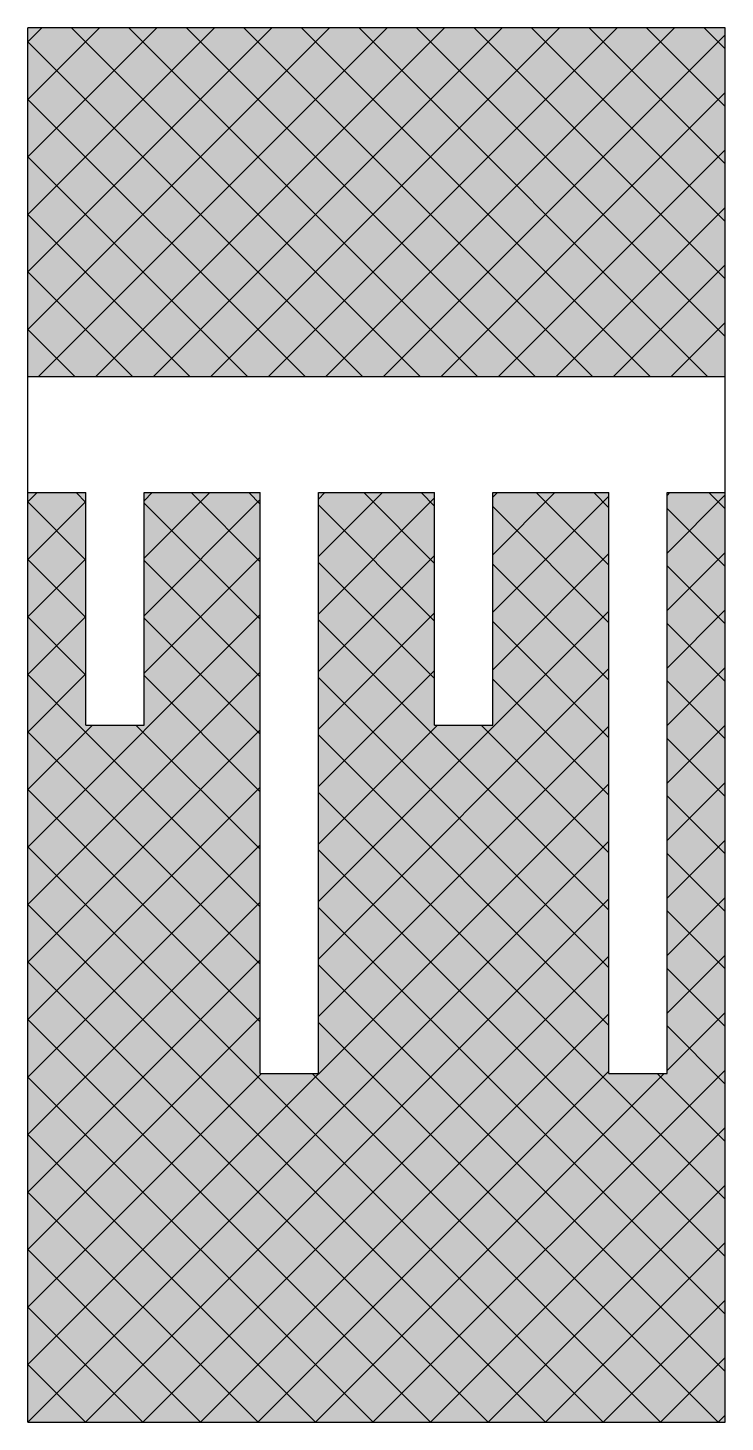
# Model space of a CAD drawing. Header units: metres. Extents: x 0 to 1.2, y 0 to 2.4.
import ezdxf

# ---------------------------------------------------------------- set-up
doc = ezdxf.new("R2010")
doc.units = ezdxf.units.M
doc.header["$LTSCALE"] = 0.2
pattern_1 = [(45, (0, 0), (-0.0494975, 0.0494975), []), (135, (0, 0), (-0.0494975, -0.0494975), [])]

msp = doc.modelspace()

# ---------------------------------------------------------------- hatches: boundary and pattern name
h = msp.add_hatch()
h.set_pattern_fill('L45L135', color=256, scale=0.07, style=0)
h.set_pattern_definition(pattern_1)
h.paths.add_polyline_path([(1.2, 2.4), (0, 2.4), (0, 1.8), (1.2, 1.8)])
h = msp.add_hatch(color=254)
h.dxf.hatch_style = 1
h.paths.add_polyline_path([(1.2, 2.4), (0, 2.4), (0, 1.8), (1.2, 1.8)])
h.paths.add_polyline_path([(1, 1.6), (0.8, 1.6), (0.8, 1.2), (0.7, 1.2), (0.7, 1.6), (0.5, 1.6), (0.5, 0.6), (0.4, 0.6), (0.4, 1.6), (0.2, 1.6), (0.2, 1.2), (0.1, 1.2), (0.1, 1.6), (0, 1.6), (0, 0), (1.2, 0), (1.2, 1.6), (1.1, 1.6), (1.1, 0.6), (1, 0.6)])
h = msp.add_hatch()
h.set_pattern_fill('L45L135', color=256, scale=0.07, style=0)
h.set_pattern_definition(pattern_1)
h.paths.add_polyline_path([(1.2, 1.6), (1.1, 1.6), (1.1, 0.6), (1, 0.6), (1, 1.6), (0.8, 1.6), (0.8, 1.2), (0.7, 1.2), (0.7, 1.6), (0.5, 1.6), (0.5, 0.6), (0.4, 0.6), (0.4, 1.6), (0.2, 1.6), (0.2, 1.2), (0.1, 1.2), (0.1, 1.6), (0, 1.6), (0, 0), (1.2, 0)])

# ---------------------------------------------------------------- linework, layer by layer
for p, q in [((1.2, 2.4), (0, 2.4)), ((0, 0), (0, 2.4)), ((1.2, 0), (1.2, 2.4)), ((0, 1.8), (1.2, 1.8)), ((0, 1.6), (0.1, 1.6)), ((0.1, 1.2), (0.1, 1.6)), ((0.2, 1.2), (0.2, 1.6)), ((0.2, 1.6), (0.4, 1.6)), ((0.4, 0.6), (0.4, 1.6)), ((0.5, 0.6), (0.5, 1.6)), ((0.5, 1.6), (0.7, 1.6)), ((0.7, 1.2), (0.7, 1.6)), ((0.8, 1.2), (0.8, 1.6)), ((0.8, 1.6), (1, 1.6)), ((1, 0.6), (1, 1.6)), ((1.1, 0.6), (1.1, 1.6)), ((1.1, 1.6), (1.2, 1.6)), ((0.1, 1.2), (0.2, 1.2)), ((0.7, 1.2), (0.8, 1.2)), ((0.4, 0.6), (0.5, 0.6)), ((1, 0.6), (1.1, 0.6)), ((0, 0), (1.2, 0))]:
    msp.add_line(p, q)

doc.saveas('drawing.dxf')
